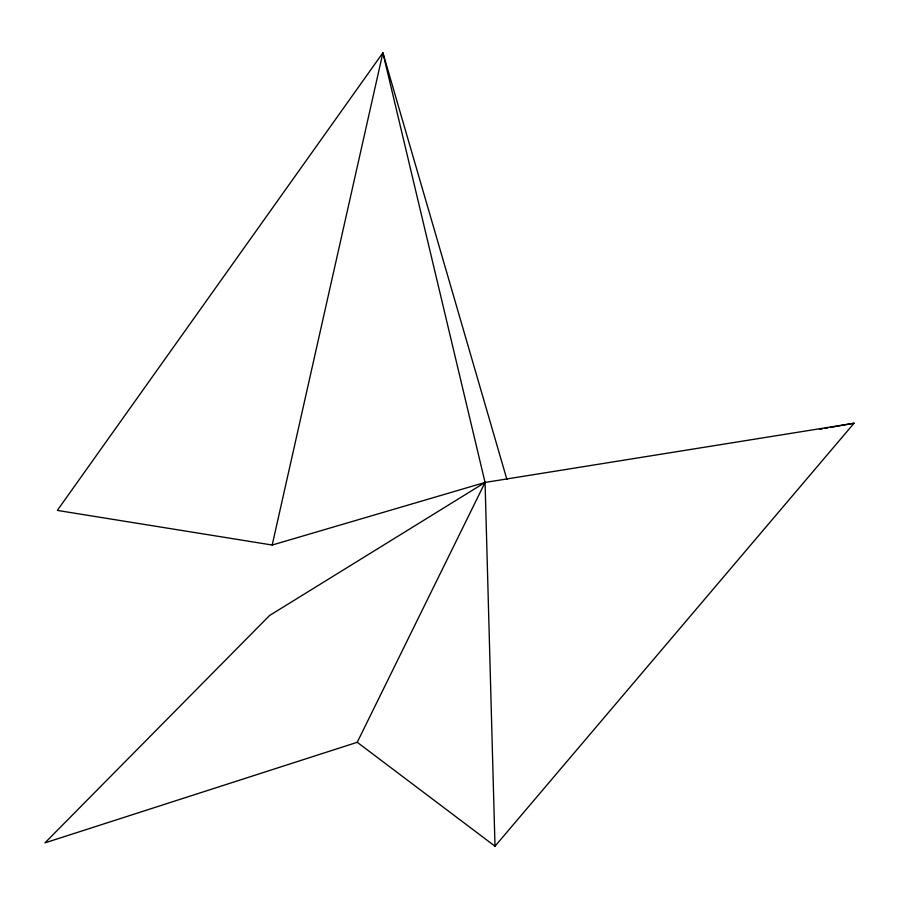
<?xml version="1.0" encoding="UTF-8"?>
<svg xmlns="http://www.w3.org/2000/svg" width="899" height="899" viewBox="0 0 899 899"><rect width="100%" height="100%" fill="white"/><g stroke="black" fill="none" stroke-linecap="round" stroke-linejoin="round"><path stroke-width="1.35" d="M495.001 846.217L854.05 423.227L485.067 482.448L269.576 615.5L44.95 842.869L357.24 742.282L495.001 846.217L485.067 482.448L382.895 52.783L57.322 510.407L272.195 545.03L382.895 52.783L506.89 479.414M357.24 742.282L485.067 482.448L272.195 545.03M819.495 429.385L822.259 428.89M825.024 428.396L827.788 427.902M830.552 427.418L854.05 423.227"/></g></svg>
